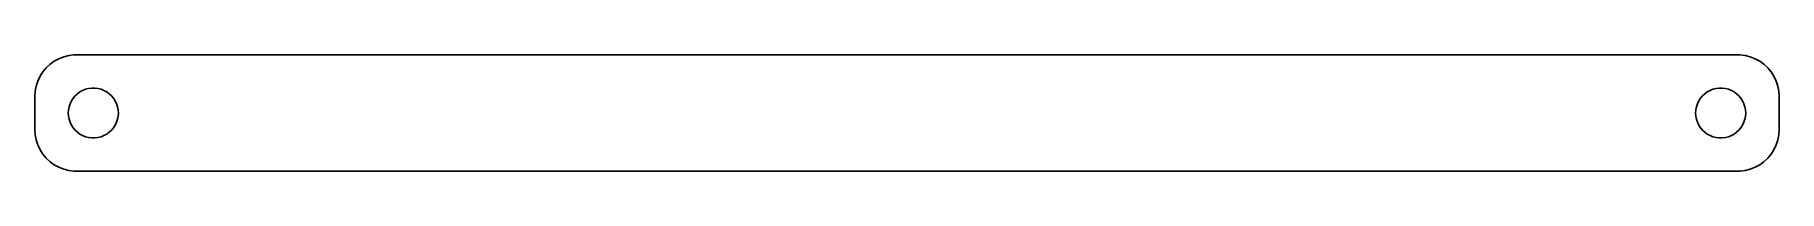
# Model space of a CAD drawing. Header units: metres. Extents: x -104 to 104, y -7 to 7.
import ezdxf

# ---------------------------------------------------------------- set-up
doc = ezdxf.new("R2010")
doc.units = ezdxf.units.M

msp = doc.modelspace()

# ---------------------------------------------------------------- linework, layer by layer
for p, q in [((-101.629, 6.52412), (-102.179, 6.22163)), ((-101.045, 6.75528), (-101.629, 6.52412)), ((-100.437, 6.91142), (-101.045, 6.75528)), ((-99.8139, 6.99013), (-100.437, 6.91142)), ((99.8139, 6.99013), (-99.8139, 6.99013)), ((100.437, 6.91142), (99.8139, 6.99013)), ((101.045, 6.75528), (100.437, 6.91142)), ((101.629, 6.52412), (101.045, 6.75528)), ((102.179, 6.22163), (101.629, 6.52412)), ((-103.882, 4.40877), (-104.149, 3.84062)), ((-103.545, 4.93892), (-103.882, 4.40877)), ((-103.145, 5.42273), (-103.545, 4.93892)), ((-102.687, 5.85255), (-103.145, 5.42273)), ((-102.179, 6.22163), (-102.687, 5.85255)), ((102.687, 5.85255), (102.179, 6.22163)), ((103.145, 5.42273), (102.687, 5.85255)), ((103.545, 4.93892), (103.145, 5.42273)), ((103.882, 4.40877), (103.545, 4.93892)), ((104.149, 3.84062), (103.882, 4.40877)), ((-104.461, 2.62666), (-104.5, 2)), ((-104.343, 3.24344), (-104.461, 2.62666)), ((-104.149, 3.84062), (-104.343, 3.24344)), ((-99.6869, 2.05363), (-99.4123, 2.31154)), ((-99.4123, 2.31154), (-99.1075, 2.53297)), ((-99.1075, 2.53297), (-98.7773, 2.71448)), ((-98.7773, 2.71448), (-98.427, 2.85316)), ((-98.427, 2.85316), (-98.0621, 2.94685)), ((-98.0621, 2.94685), (-97.6884, 2.99408)), ((-97.6884, 2.99408), (-97.3116, 2.99408)), ((-97.3116, 2.99408), (-96.9379, 2.94685)), ((-96.9379, 2.94685), (-96.573, 2.85316)), ((-96.573, 2.85316), (-96.2227, 2.71448)), ((-96.2227, 2.71448), (-95.8925, 2.53297)), ((-95.8925, 2.53297), (-95.5877, 2.31154)), ((-95.5877, 2.31154), (-95.3131, 2.05363)), ((95.3131, 2.05363), (95.5877, 2.31154)), ((95.5877, 2.31154), (95.8925, 2.53297)), ((95.8925, 2.53297), (96.2227, 2.71448)), ((96.2227, 2.71448), (96.573, 2.85316)), ((96.573, 2.85316), (96.9379, 2.94685)), ((96.9379, 2.94685), (97.3116, 2.99408)), ((97.3116, 2.99408), (97.6884, 2.99408)), ((97.6884, 2.99408), (98.0621, 2.94685)), ((98.0621, 2.94685), (98.427, 2.85316)), ((98.427, 2.85316), (98.7773, 2.71448)), ((98.7773, 2.71448), (99.1075, 2.53297)), ((99.1075, 2.53297), (99.4123, 2.31154)), ((99.4123, 2.31154), (99.6869, 2.05363)), ((104.343, 3.24344), (104.149, 3.84062)), ((104.461, 2.62666), (104.343, 3.24344)), ((104.5, 2), (104.461, 2.62666)), ((-104.5, 2), (-104.5, -2)), ((-100.5, 0), (-100.476, 0.375992)), ((-100.476, -0.375992), (-100.5, 0)), ((-100.476, 0.375992), (-100.406, 0.746063)), ((-100.406, 0.746063), (-100.289, 1.10437)), ((-100.289, 1.10437), (-100.129, 1.44525)), ((-100.129, 1.44525), (-99.927, 1.76335)), ((-99.927, 1.76335), (-99.6869, 2.05363)), ((-95.3131, 2.05363), (-95.073, 1.76335)), ((-95.073, 1.76335), (-94.8711, 1.44525)), ((-94.8711, 1.44525), (-94.7107, 1.10437)), ((-94.7107, 1.10437), (-94.5943, 0.746063)), ((-94.5943, 0.746063), (-94.5237, 0.375992)), ((-94.5237, 0.375992), (-94.5, 0)), ((-94.5, 0), (-94.5237, -0.375992)), ((94.5, 0), (94.5237, 0.375992)), ((94.5237, -0.375992), (94.5, 0)), ((94.5237, 0.375992), (94.5943, 0.746063)), ((94.5943, 0.746063), (94.7107, 1.10437)), ((94.7107, 1.10437), (94.8711, 1.44525)), ((94.8711, 1.44525), (95.073, 1.76335)), ((95.073, 1.76335), (95.3131, 2.05363)), ((99.6869, 2.05363), (99.927, 1.76335)), ((99.927, 1.76335), (100.129, 1.44525)), ((100.129, 1.44525), (100.289, 1.10437)), ((100.289, 1.10437), (100.406, 0.746063)), ((100.406, 0.746063), (100.476, 0.375992)), ((100.476, 0.375992), (100.5, 0)), ((100.5, 0), (100.476, -0.375992)), ((104.5, -2), (104.5, 2)), ((-104.5, -2), (-104.461, -2.62666)), ((-100.406, -0.746063), (-100.476, -0.375992)), ((-100.289, -1.10437), (-100.406, -0.746063)), ((-100.129, -1.44525), (-100.289, -1.10437)), ((-99.927, -1.76335), (-100.129, -1.44525)), ((-99.6869, -2.05363), (-99.927, -1.76335)), ((-99.4123, -2.31154), (-99.6869, -2.05363)), ((-95.3131, -2.05363), (-95.5877, -2.31154)), ((-95.073, -1.76335), (-95.3131, -2.05363)), ((-94.8711, -1.44525), (-95.073, -1.76335)), ((-94.7107, -1.10437), (-94.8711, -1.44525)), ((-94.5943, -0.746063), (-94.7107, -1.10437)), ((-94.5237, -0.375992), (-94.5943, -0.746063)), ((94.5943, -0.746063), (94.5237, -0.375992)), ((94.7107, -1.10437), (94.5943, -0.746063)), ((94.8711, -1.44525), (94.7107, -1.10437)), ((95.073, -1.76335), (94.8711, -1.44525)), ((95.3131, -2.05363), (95.073, -1.76335)), ((95.5877, -2.31154), (95.3131, -2.05363)), ((99.6869, -2.05363), (99.4123, -2.31154)), ((99.927, -1.76335), (99.6869, -2.05363)), ((100.129, -1.44525), (99.927, -1.76335)), ((100.289, -1.10437), (100.129, -1.44525)), ((100.406, -0.746063), (100.289, -1.10437)), ((100.476, -0.375992), (100.406, -0.746063)), ((104.461, -2.62666), (104.5, -2)), ((-104.461, -2.62666), (-104.343, -3.24344)), ((-104.343, -3.24344), (-104.149, -3.84062)), ((-104.149, -3.84062), (-103.882, -4.40877)), ((-99.1075, -2.53297), (-99.4123, -2.31154)), ((-98.7773, -2.71448), (-99.1075, -2.53297)), ((-98.427, -2.85316), (-98.7773, -2.71448)), ((-98.0621, -2.94685), (-98.427, -2.85316)), ((-97.6884, -2.99408), (-98.0621, -2.94685)), ((-97.3116, -2.99408), (-97.6884, -2.99408)), ((-96.9379, -2.94685), (-97.3116, -2.99408)), ((-96.573, -2.85316), (-96.9379, -2.94685)), ((-96.2227, -2.71448), (-96.573, -2.85316)), ((-95.8925, -2.53297), (-96.2227, -2.71448)), ((-95.5877, -2.31154), (-95.8925, -2.53297)), ((95.8925, -2.53297), (95.5877, -2.31154)), ((96.2227, -2.71448), (95.8925, -2.53297)), ((96.573, -2.85316), (96.2227, -2.71448)), ((96.9379, -2.94685), (96.573, -2.85316)), ((97.3116, -2.99408), (96.9379, -2.94685)), ((97.6884, -2.99408), (97.3116, -2.99408)), ((98.0621, -2.94685), (97.6884, -2.99408)), ((98.427, -2.85316), (98.0621, -2.94685)), ((98.7773, -2.71448), (98.427, -2.85316)), ((99.1075, -2.53297), (98.7773, -2.71448)), ((99.4123, -2.31154), (99.1075, -2.53297)), ((103.882, -4.40877), (104.149, -3.84062)), ((104.149, -3.84062), (104.343, -3.24344)), ((104.343, -3.24344), (104.461, -2.62666)), ((-103.882, -4.40877), (-103.545, -4.93892)), ((-103.545, -4.93892), (-103.145, -5.42273)), ((-103.145, -5.42273), (-102.687, -5.85255)), ((-102.687, -5.85255), (-102.179, -6.22163)), ((-102.179, -6.22163), (-101.629, -6.52412)), ((101.629, -6.52412), (102.179, -6.22163)), ((102.179, -6.22163), (102.687, -5.85255)), ((102.687, -5.85255), (103.145, -5.42273)), ((103.145, -5.42273), (103.545, -4.93892)), ((103.545, -4.93892), (103.882, -4.40877)), ((-101.629, -6.52412), (-101.045, -6.75528)), ((-101.045, -6.75528), (-100.437, -6.91142)), ((-100.437, -6.91142), (-99.8139, -6.99013)), ((-99.8139, -6.99013), (99.8139, -6.99013)), ((99.8139, -6.99013), (100.437, -6.91142)), ((100.437, -6.91142), (101.045, -6.75528)), ((101.045, -6.75528), (101.629, -6.52412))]:
    msp.add_line(p, q)

doc.saveas('drawing.dxf')
